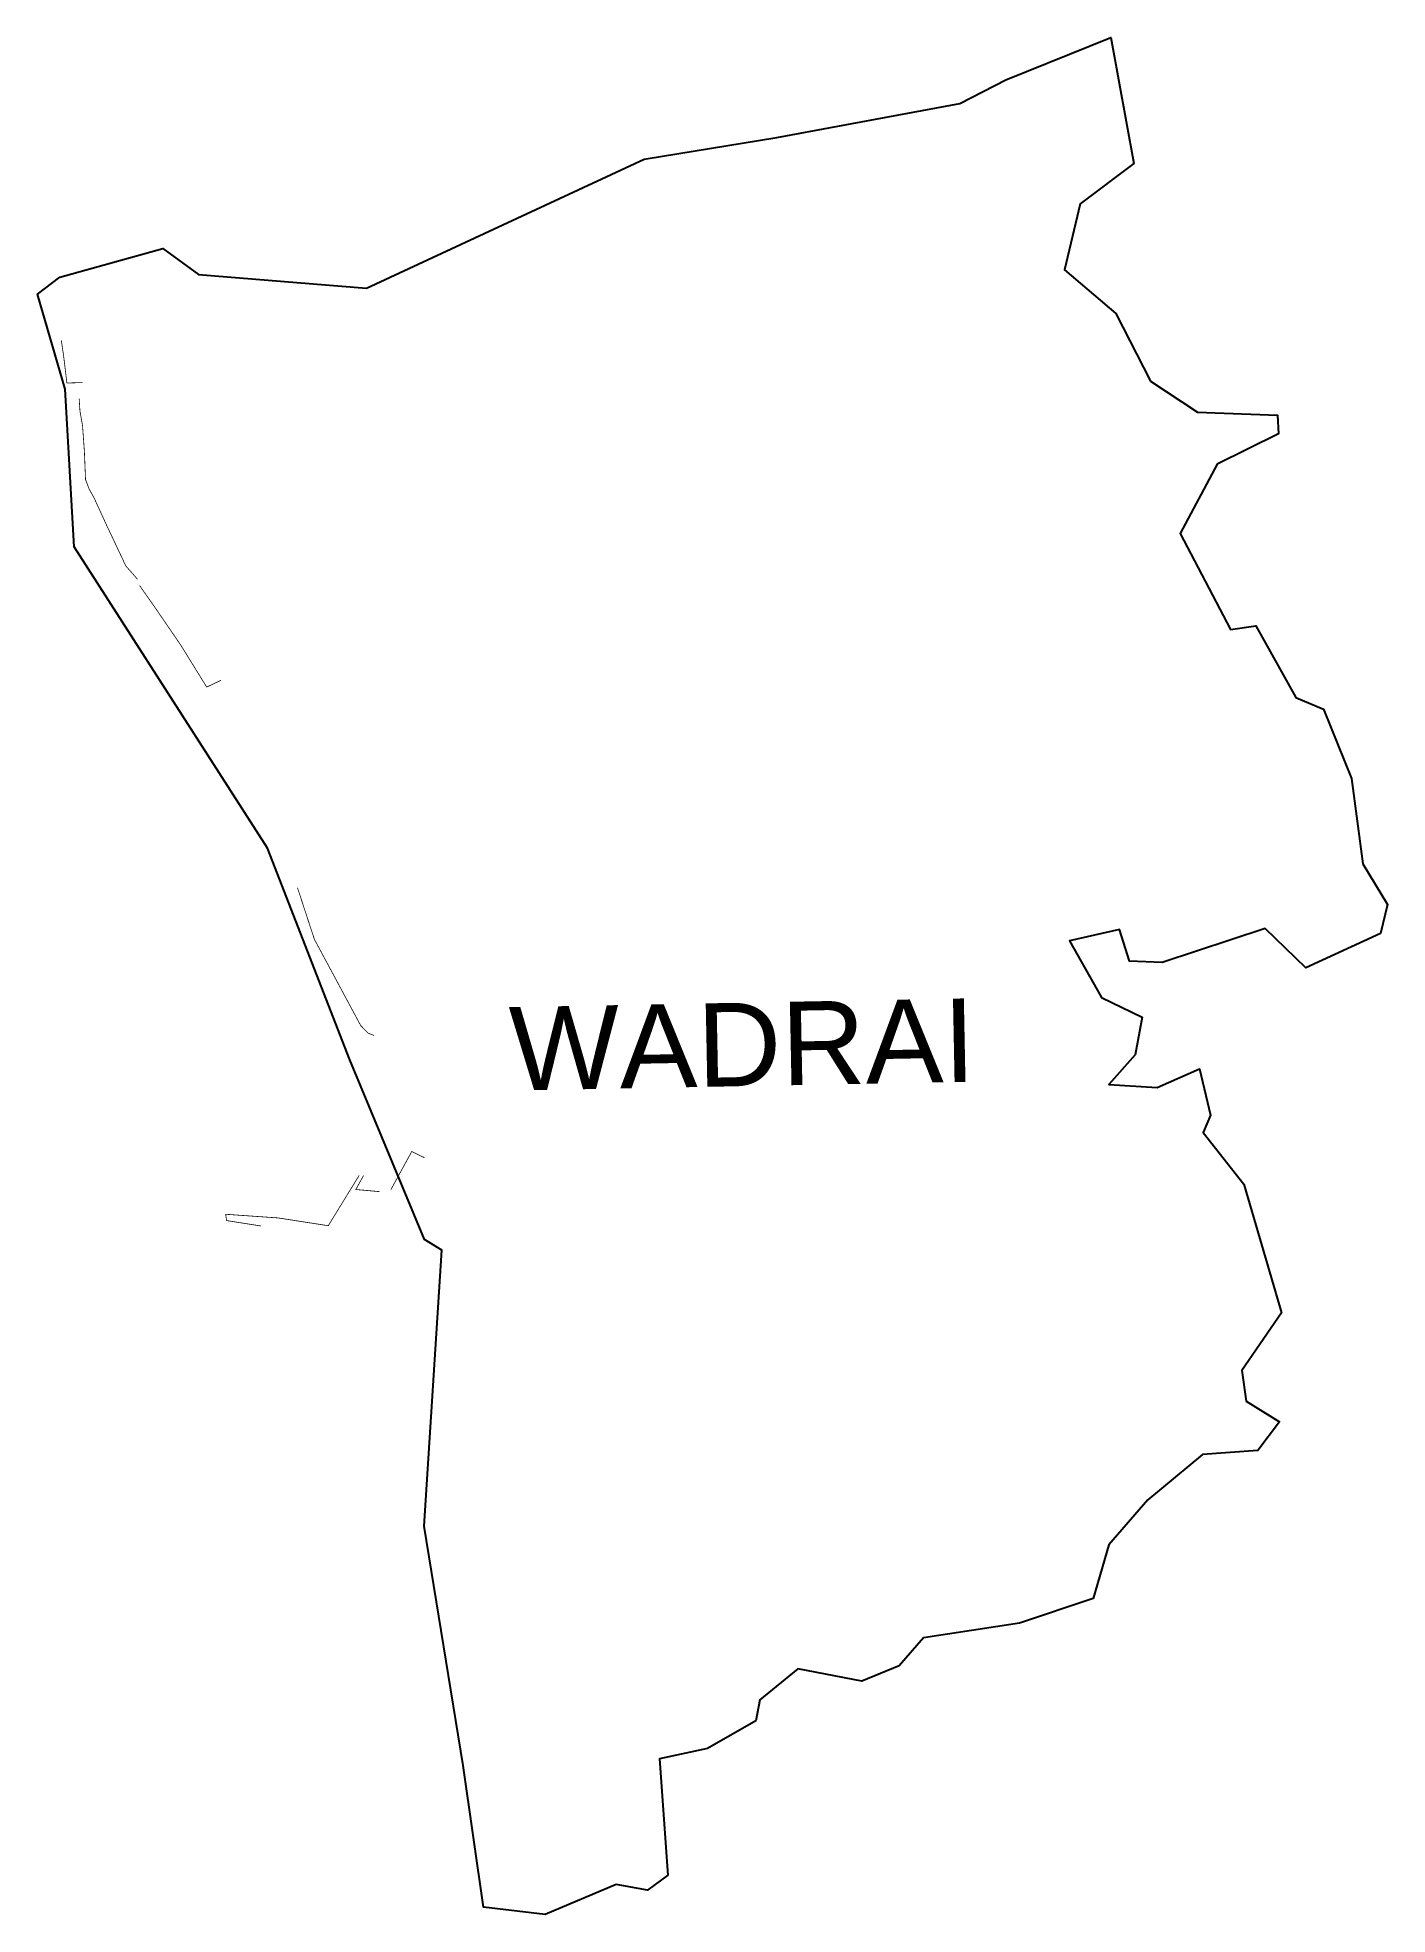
# Model space of a CAD drawing. Header units: metres. Extents: x 259555 to 261314, y 2175188 to 2177634.
import ezdxf

# ---------------------------------------------------------------- set-up
doc = ezdxf.new("R2010")
doc.units = ezdxf.units.M
for name, color, linetype in [('SEAWALL', 170, 'Continuous'), ('village', 3, 'Continuous'), ('VILLAGE NAME', 250, 'Continuous')]:
    doc.layers.add(name, color=color, linetype=linetype)
doc.styles.get("Standard").update_dxf_attribs({"font": 'simplex.shx'})

msp = doc.modelspace()

# ---------------------------------------------------------------- linework, layer by layer
at = {"layer": 'SEAWALL', "color": 30, "const_width": 1, "flags": 128}
for points in [[(259585.6, 2177239.3), (259588.6, 2177219.3), (259592.9, 2177183.7), (259613.3, 2177184.3)], [(259608.9, 2177163.3), (259609.9, 2177147.2), (259613.3, 2177128.2), (259615.7, 2177094.1), (259617.2, 2177057.9), (259621.9, 2177045.4), (259627.9, 2177034.9), (259643.6, 2177000.6), (259669.7, 2176945.3), (259684.9, 2176928)], [(259687.7, 2176919.7), (259707.6, 2176891.3), (259741.1, 2176842.4), (259775.1, 2176787.4), (259793.9, 2176796.4)], [(259893.4, 2176525.9), (259915.4, 2176458.7), (259975.7, 2176346.4), (259985.4, 2176336.4), (259993.3, 2176333.3)], [(260058.9, 2176174), (260042.3, 2176182.1), (260015.1, 2176132.4)], [(259973.8, 2176151), (259933.5, 2176085.4), (259889, 2176092.3), (259868.5, 2176095.5), (259799.8, 2176100.3), (259801, 2176092.1), (259845.9, 2176085)], [(260000.4, 2176129.8), (259969.4, 2176132.6), (259979.6, 2176150.9)]]:
    msp.add_lwpolyline(points, dxfattribs=at)
at = {"layer": 'village', "color": 3, "true_color": 0x00ff00}
msp.add_polyline3d([(261313.8, 2176504, 0), (261304.7, 2176466.3, 0), (261207.4, 2176421.3, 0), (261154.3, 2176472.9, 0), (261020.2, 2176428.3, 0), (260977.5, 2176430.2, 0), (260964.5, 2176471.6, 0), (260899.5, 2176456.8, 0), (260941, 2176382.9, 0), (260994.1, 2176357.4, 0), (260985, 2176308, 0), (260950.7, 2176269.6, 0), (261013.8, 2176265.5, 0), (261068.7, 2176289.8, 0), (261083.3, 2176229.4, 0), (261073.5, 2176206.7, 0), (261126.6, 2176139.5, 0), (261175.8, 2175971.7, 0), (261124.1, 2175896.8, 0), (261129.6, 2175856.6, 0), (261173.1, 2175830, 0), (261144.8, 2175792.3, 0), (261072.8, 2175787.1, 0), (261001.4, 2175728.3, 0), (260950.8, 2175669.5, 0), (260930.3, 2175599.4, 0), (260834.3, 2175567.4, 0), (260709.4, 2175548.4, 0), (260677.5, 2175511.8, 0), (260628.9, 2175492, 0), (260545.3, 2175507.8, 0), (260495.8, 2175467.4, 0), (260490.5, 2175440.2, 0), (260427.8, 2175403.9, 0), (260365, 2175390.7, 0), (260376.2, 2175239, 0), (260349.7, 2175219.3, 0), (260308.8, 2175226.8, 0), (260216, 2175187.7, 0), (260135.8, 2175197.1, 0), (260109.1, 2175381.8, 0), (260058.4, 2175693.7, 0), (260081.4, 2176053.6, 0), (260058.8, 2176067.3, 0), (259961.8, 2176301.5, 0), (259854.4, 2176577.5, 0), (259602.5, 2176970.3, 0), (259590.8, 2177175.5, 0), (259554.6, 2177299.5, 0), (259583.9, 2177321.6, 0), (259718, 2177359, 0), (259764.6, 2177325, 0), (259983.2, 2177307.4, 0), (260345.1, 2177475.5, 0), (260518.1, 2177503.6, 0), (260756.5, 2177547.9, 0), (260816.5, 2177578.7, 0), (260953.1, 2177634, 0), (260983.3, 2177470, 0), (260913.2, 2177417.1, 0), (260892.9, 2177331.3, 0), (260959.9, 2177274.4, 0), (261004.9, 2177186.2, 0), (261066.2, 2177145.6, 0), (261170.4, 2177141.8, 0), (261171.6, 2177117.3, 0), (261091.9, 2177078.1, 0), (261043.6, 2176987.7, 0), (261109.1, 2176862.4, 0), (261142.3, 2176867.3, 0), (261194.6, 2176774, 0), (261230.3, 2176758.8, 0), (261266.8, 2176668.3, 0), (261281.9, 2176557.1, 0)], close=True, dxfattribs=at)

# ---------------------------------------------------------------- texts
at = {"layer": 'VILLAGE NAME', "insert": (260168.3, 2176370.2), "char_height": 108.748, "attachment_point": 1, "rotation": 1.1028}
msp.add_mtext_dynamic_manual_height_columns('{\\fArial|b0|i0|c0|p34;WADRAI}', width=726.929, gutter_width=543.7, heights=[0], dxfattribs=at)

doc.saveas('drawing.dxf')
